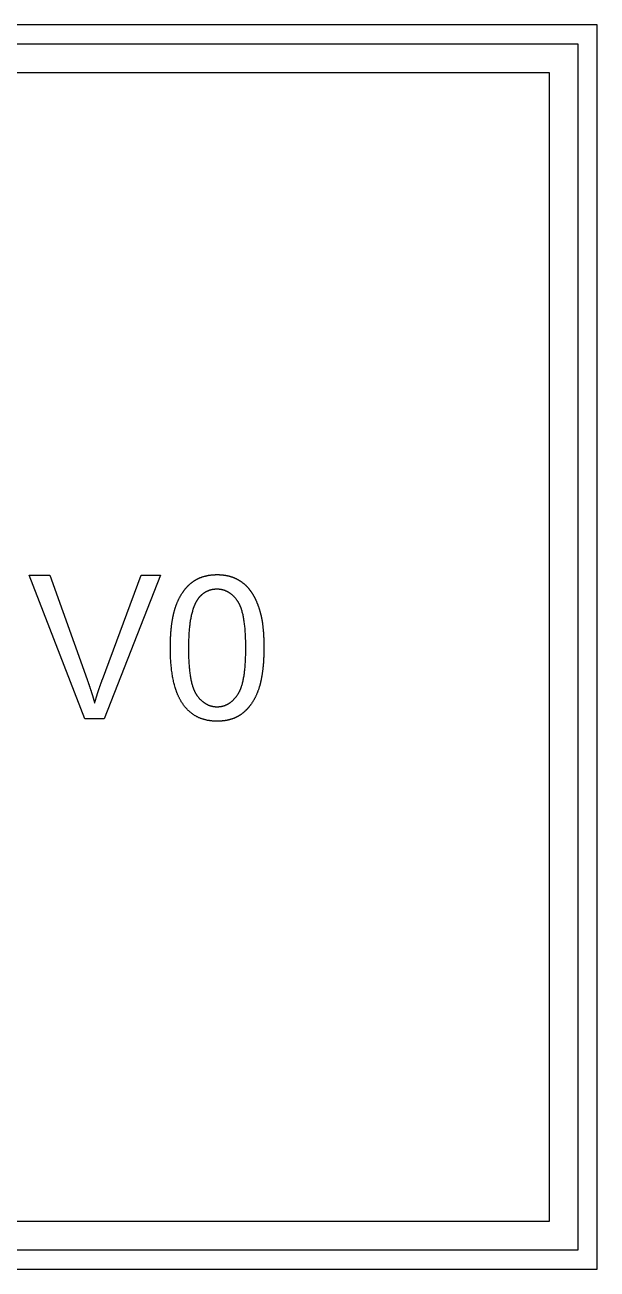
# Model space of a CAD drawing. Extents: x -140 to 139, y -60 to 60.
# Drawn here: x 45.53 to 57.5, y 19 to 45 of the extents above; entities that cross this region are included whole.
import ezdxf

# ---------------------------------------------------------------- set-up
doc = ezdxf.new("R2010")
doc.units = 0
doc.layers.add('ENGRAVE', color=5, linetype='Continuous')

msp = doc.modelspace()

# ---------------------------------------------------------------- linework, layer by layer
at = {"layer": 'ENGRAVE', "color": 5}
for points in [[(57.5, 45), (6.5, 45), (6.5, 19), (57.5, 19), (57.5, 45)], [(57.1, 44.6), (6.9, 44.6), (6.9, 19.4), (57.1, 19.4), (57.1, 44.6)]]:
    msp.add_lwpolyline(points, close=True, dxfattribs=at)
for points in [[(56.5, 44), (7.5, 44)], [(56.5, 20), (56.5, 44)], [(46.784, 30.5), (45.622, 33.5)], [(45.622, 33.5), (46.052, 33.5)], [(46.052, 33.5), (46.831, 31.321)], [(47.15, 31.321), (47.961, 33.5)], [(48.366, 33.5), (47.191, 30.5)], [(47.961, 33.5), (48.366, 33.5)], [(48.681, 32.835), (48.685, 32.846), (48.689, 32.857), (48.693, 32.868), (48.697, 32.879), (48.701, 32.89), (48.705, 32.901), (48.709, 32.911), (48.714, 32.922), (48.718, 32.933), (48.722, 32.943), (48.727, 32.953), (48.731, 32.963), (48.736, 32.974), (48.741, 32.984), (48.745, 32.994), (48.75, 33.003), (48.755, 33.013), (48.76, 33.023), (48.765, 33.032), (48.77, 33.042), (48.775, 33.051), (48.78, 33.061), (48.785, 33.07), (48.791, 33.079), (48.796, 33.088), (48.801, 33.097), (48.807, 33.106), (48.812, 33.115), (48.818, 33.124), (48.824, 33.133), (48.83, 33.141), (48.835, 33.149), (48.84, 33.156), (48.845, 33.163), (48.85, 33.169), (48.854, 33.176), (48.859, 33.182), (48.864, 33.189), (48.869, 33.195), (48.874, 33.202), (48.879, 33.208), (48.884, 33.214), (48.889, 33.22), (48.895, 33.226), (48.9, 33.232), (48.905, 33.238), (48.91, 33.244), (48.916, 33.25), (48.921, 33.256), (48.926, 33.262), (48.932, 33.267), (48.937, 33.273), (48.943, 33.279), (48.948, 33.284), (48.954, 33.29), (48.96, 33.295), (48.965, 33.3), (48.971, 33.306), (48.977, 33.311), (48.983, 33.316), (48.989, 33.321), (48.995, 33.326), (49.001, 33.331), (49.006, 33.336)], [(49.006, 33.336), (49.013, 33.341), (49.019, 33.346), (49.025, 33.351), (49.032, 33.356), (49.038, 33.361), (49.045, 33.365), (49.051, 33.37), (49.058, 33.374), (49.065, 33.379), (49.071, 33.383), (49.078, 33.388), (49.085, 33.392), (49.091, 33.396), (49.098, 33.4), (49.105, 33.404), (49.112, 33.408), (49.119, 33.412), (49.126, 33.416), (49.133, 33.419), (49.14, 33.423), (49.148, 33.427), (49.155, 33.43), (49.162, 33.433), (49.169, 33.437), (49.177, 33.44), (49.184, 33.443), (49.192, 33.446), (49.199, 33.45), (49.206, 33.452), (49.214, 33.455), (49.222, 33.458), (49.23, 33.461), (49.238, 33.464), (49.247, 33.467), (49.257, 33.47), (49.266, 33.473), (49.276, 33.476), (49.285, 33.478), (49.294, 33.481), (49.304, 33.483), (49.313, 33.486), (49.323, 33.488), (49.333, 33.49), (49.343, 33.492), (49.352, 33.494), (49.362, 33.496), (49.372, 33.498), (49.382, 33.499), (49.392, 33.501), (49.402, 33.502), (49.413, 33.504), (49.423, 33.505), (49.433, 33.506), (49.444, 33.507), (49.454, 33.508), (49.464, 33.509), (49.475, 33.51), (49.486, 33.51), (49.496, 33.511), (49.507, 33.511), (49.518, 33.512), (49.529, 33.512), (49.54, 33.512), (49.551, 33.512)], [(49.551, 33.512), (49.559, 33.512), (49.567, 33.512), (49.575, 33.512), (49.583, 33.512), (49.591, 33.512), (49.599, 33.511), (49.607, 33.511), (49.615, 33.51), (49.623, 33.51), (49.63, 33.509), (49.638, 33.509), (49.646, 33.508), (49.654, 33.508), (49.661, 33.507), (49.669, 33.506), (49.677, 33.505), (49.684, 33.504), (49.692, 33.503), (49.699, 33.502), (49.707, 33.501), (49.714, 33.5), (49.722, 33.499), (49.729, 33.498), (49.736, 33.496), (49.743, 33.495), (49.751, 33.493), (49.758, 33.492), (49.765, 33.49), (49.773, 33.489), (49.78, 33.487), (49.787, 33.485), (49.794, 33.484), (49.8, 33.482), (49.806, 33.481), (49.812, 33.479), (49.818, 33.477), (49.824, 33.476), (49.829, 33.474), (49.835, 33.472), (49.841, 33.47), (49.847, 33.468), (49.853, 33.466), (49.859, 33.465), (49.864, 33.463), (49.87, 33.461), (49.876, 33.458), (49.882, 33.456), (49.887, 33.454), (49.893, 33.452), (49.898, 33.45), (49.904, 33.447), (49.91, 33.445), (49.915, 33.443), (49.921, 33.44), (49.926, 33.438), (49.932, 33.435), (49.937, 33.433), (49.942, 33.43), (49.948, 33.428), (49.953, 33.425), (49.959, 33.422), (49.964, 33.42), (49.969, 33.417), (49.974, 33.414)], [(49.974, 33.414), (49.98, 33.411), (49.985, 33.408), (49.991, 33.405), (49.996, 33.402), (50.002, 33.399), (50.007, 33.396), (50.012, 33.393), (50.018, 33.389), (50.023, 33.386), (50.028, 33.383), (50.033, 33.38), (50.039, 33.376), (50.044, 33.373), (50.049, 33.369), (50.054, 33.366), (50.059, 33.362), (50.064, 33.359), (50.069, 33.355), (50.074, 33.351), (50.079, 33.348), (50.084, 33.344), (50.089, 33.34), (50.094, 33.336), (50.098, 33.333), (50.103, 33.329), (50.108, 33.325), (50.113, 33.321), (50.117, 33.317), (50.122, 33.313), (50.127, 33.309), (50.131, 33.304), (50.136, 33.3), (50.141, 33.296), (50.146, 33.291), (50.15, 33.287), (50.155, 33.282), (50.16, 33.277), (50.165, 33.273), (50.169, 33.268), (50.174, 33.263), (50.179, 33.258), (50.183, 33.253), (50.188, 33.248), (50.192, 33.243), (50.197, 33.238), (50.201, 33.233), (50.205, 33.228), (50.21, 33.223), (50.214, 33.218), (50.218, 33.212), (50.223, 33.207), (50.227, 33.202), (50.231, 33.196), (50.235, 33.191), (50.239, 33.185), (50.244, 33.18), (50.248, 33.174), (50.252, 33.168), (50.256, 33.163), (50.26, 33.157), (50.264, 33.151), (50.268, 33.145), (50.271, 33.14), (50.275, 33.134)], [(49.547, 33.207), (49.539, 33.207), (49.531, 33.207), (49.524, 33.207), (49.516, 33.207), (49.508, 33.206), (49.501, 33.206), (49.493, 33.205), (49.486, 33.204), (49.479, 33.203), (49.471, 33.202), (49.464, 33.201), (49.457, 33.2), (49.45, 33.199), (49.442, 33.197), (49.435, 33.196), (49.428, 33.194), (49.421, 33.193), (49.414, 33.191), (49.407, 33.189), (49.401, 33.187), (49.394, 33.185), (49.387, 33.183), (49.38, 33.181), (49.374, 33.178), (49.367, 33.176), (49.36, 33.173), (49.354, 33.17), (49.348, 33.168), (49.341, 33.165), (49.335, 33.162), (49.328, 33.159), (49.322, 33.156), (49.316, 33.152), (49.309, 33.149), (49.303, 33.145), (49.297, 33.141), (49.29, 33.137), (49.284, 33.133), (49.278, 33.129), (49.272, 33.125), (49.266, 33.121), (49.26, 33.117), (49.254, 33.112), (49.248, 33.107), (49.242, 33.103), (49.237, 33.098), (49.231, 33.093), (49.225, 33.088), (49.22, 33.083), (49.214, 33.078), (49.209, 33.072), (49.203, 33.067), (49.198, 33.061), (49.192, 33.055), (49.187, 33.05), (49.182, 33.044), (49.177, 33.038), (49.171, 33.032), (49.166, 33.025), (49.161, 33.019), (49.156, 33.012), (49.151, 33.006), (49.146, 32.999), (49.142, 32.992)], [(49.976, 32.964), (49.971, 32.972), (49.965, 32.98), (49.959, 32.988), (49.953, 32.995), (49.947, 33.003), (49.941, 33.01), (49.935, 33.018), (49.929, 33.025), (49.923, 33.032), (49.916, 33.039), (49.91, 33.045), (49.904, 33.052), (49.898, 33.058), (49.891, 33.065), (49.885, 33.071), (49.878, 33.077), (49.872, 33.083), (49.865, 33.089), (49.858, 33.094), (49.852, 33.1), (49.845, 33.105), (49.838, 33.11), (49.831, 33.115), (49.824, 33.12), (49.817, 33.125), (49.81, 33.13), (49.803, 33.134), (49.796, 33.139), (49.789, 33.143), (49.782, 33.147), (49.774, 33.151), (49.767, 33.155), (49.761, 33.158), (49.754, 33.161), (49.748, 33.164), (49.742, 33.167), (49.735, 33.17), (49.729, 33.173), (49.722, 33.175), (49.716, 33.178), (49.709, 33.18), (49.702, 33.183), (49.696, 33.185), (49.689, 33.187), (49.682, 33.189), (49.675, 33.191), (49.669, 33.193), (49.662, 33.194), (49.655, 33.196), (49.648, 33.197), (49.641, 33.199), (49.634, 33.2), (49.627, 33.201), (49.62, 33.202), (49.613, 33.203), (49.605, 33.204), (49.598, 33.205), (49.591, 33.206), (49.584, 33.206), (49.576, 33.207), (49.569, 33.207), (49.562, 33.207), (49.554, 33.207), (49.547, 33.207)], [(50.275, 33.134), (50.279, 33.129), (50.282, 33.124), (50.285, 33.118), (50.288, 33.113), (50.291, 33.108), (50.295, 33.103), (50.298, 33.098), (50.301, 33.092), (50.304, 33.087), (50.307, 33.082), (50.31, 33.076), (50.313, 33.071), (50.316, 33.065), (50.319, 33.06), (50.322, 33.054), (50.325, 33.049), (50.328, 33.043), (50.331, 33.038), (50.334, 33.032), (50.337, 33.026), (50.34, 33.021), (50.343, 33.015), (50.346, 33.009), (50.349, 33.003), (50.351, 32.998), (50.354, 32.992), (50.357, 32.986), (50.36, 32.98), (50.362, 32.974), (50.365, 32.968), (50.368, 32.962), (50.371, 32.956), (50.374, 32.949), (50.377, 32.941), (50.38, 32.933), (50.384, 32.925), (50.387, 32.917), (50.39, 32.909), (50.393, 32.901), (50.396, 32.894), (50.399, 32.886), (50.402, 32.878), (50.405, 32.869), (50.408, 32.861), (50.411, 32.853), (50.414, 32.845), (50.417, 32.836), (50.42, 32.828), (50.423, 32.82), (50.426, 32.811), (50.428, 32.803), (50.431, 32.794), (50.434, 32.786), (50.436, 32.777), (50.439, 32.768), (50.442, 32.759), (50.444, 32.751), (50.447, 32.742), (50.449, 32.733), (50.452, 32.724), (50.454, 32.715), (50.457, 32.706), (50.459, 32.697), (50.461, 32.688)], [(48.573, 31.98), (48.573, 32), (48.573, 32.02), (48.573, 32.04), (48.573, 32.059), (48.574, 32.079), (48.574, 32.098), (48.575, 32.118), (48.575, 32.137), (48.576, 32.156), (48.577, 32.175), (48.577, 32.193), (48.578, 32.212), (48.579, 32.23), (48.58, 32.248), (48.581, 32.266), (48.583, 32.284), (48.584, 32.302), (48.585, 32.32), (48.587, 32.337), (48.588, 32.355), (48.59, 32.372), (48.592, 32.389), (48.593, 32.406), (48.595, 32.422), (48.597, 32.439), (48.599, 32.455), (48.601, 32.471), (48.603, 32.488), (48.606, 32.504), (48.608, 32.521), (48.611, 32.537), (48.613, 32.55), (48.615, 32.562), (48.616, 32.572), (48.618, 32.581), (48.62, 32.59), (48.621, 32.599), (48.623, 32.608), (48.625, 32.618), (48.627, 32.628), (48.629, 32.637), (48.631, 32.646), (48.633, 32.656), (48.635, 32.665), (48.637, 32.674), (48.639, 32.683), (48.641, 32.692), (48.643, 32.701), (48.645, 32.71), (48.647, 32.718), (48.649, 32.727), (48.652, 32.736), (48.654, 32.744), (48.656, 32.753), (48.659, 32.761), (48.661, 32.77), (48.663, 32.778), (48.666, 32.786), (48.668, 32.795), (48.671, 32.803), (48.673, 32.811), (48.676, 32.819), (48.678, 32.827), (48.681, 32.835)], [(49.142, 32.992), (49.138, 32.987), (49.134, 32.982), (49.131, 32.976), (49.127, 32.97), (49.123, 32.965), (49.12, 32.959), (49.117, 32.953), (49.113, 32.947), (49.11, 32.941), (49.106, 32.935), (49.103, 32.929), (49.1, 32.922), (49.096, 32.916), (49.093, 32.909), (49.09, 32.903), (49.087, 32.896), (49.084, 32.889), (49.081, 32.882), (49.078, 32.875), (49.075, 32.868), (49.072, 32.861), (49.069, 32.854), (49.066, 32.847), (49.063, 32.839), (49.06, 32.831), (49.057, 32.823), (49.054, 32.816), (49.052, 32.809), (49.05, 32.803), (49.048, 32.796), (49.045, 32.788), (49.042, 32.777), (49.037, 32.761), (49.032, 32.743), (49.026, 32.722), (49.02, 32.701), (49.015, 32.681), (49.011, 32.66), (49.006, 32.64), (49.002, 32.619), (48.998, 32.597), (48.994, 32.575), (48.99, 32.553), (48.986, 32.529), (48.983, 32.506), (48.98, 32.482), (48.977, 32.458), (48.974, 32.433), (48.971, 32.408), (48.969, 32.383), (48.966, 32.357), (48.964, 32.33), (48.962, 32.303), (48.96, 32.276), (48.958, 32.248), (48.957, 32.22), (48.956, 32.192), (48.954, 32.163), (48.953, 32.133), (48.953, 32.103), (48.952, 32.073), (48.952, 32.042), (48.951, 32.011), (48.951, 31.98)], [(50.15, 31.98), (50.15, 32.012), (50.15, 32.044), (50.15, 32.076), (50.149, 32.108), (50.148, 32.138), (50.147, 32.169), (50.146, 32.198), (50.145, 32.228), (50.143, 32.256), (50.142, 32.285), (50.14, 32.312), (50.138, 32.34), (50.136, 32.367), (50.134, 32.393), (50.131, 32.419), (50.128, 32.444), (50.126, 32.469), (50.123, 32.493), (50.119, 32.517), (50.116, 32.541), (50.112, 32.564), (50.109, 32.586), (50.105, 32.608), (50.101, 32.629), (50.097, 32.65), (50.092, 32.67), (50.088, 32.69), (50.083, 32.71), (50.077, 32.73), (50.072, 32.75), (50.067, 32.768), (50.062, 32.783), (50.059, 32.793), (50.057, 32.8), (50.055, 32.805), (50.053, 32.81), (50.051, 32.815), (50.049, 32.822), (50.046, 32.829), (50.043, 32.836), (50.041, 32.842), (50.038, 32.848), (50.036, 32.854), (50.033, 32.86), (50.031, 32.866), (50.028, 32.872), (50.026, 32.878), (50.023, 32.883), (50.02, 32.889), (50.018, 32.895), (50.015, 32.9), (50.012, 32.906), (50.009, 32.911), (50.006, 32.916), (50.003, 32.921), (50.001, 32.926), (49.998, 32.931), (49.995, 32.936), (49.992, 32.941), (49.989, 32.946), (49.986, 32.95), (49.983, 32.955), (49.98, 32.959), (49.976, 32.964)], [(50.461, 32.688), (50.463, 32.681), (50.465, 32.675), (50.466, 32.669), (50.468, 32.662), (50.469, 32.656), (50.471, 32.65), (50.472, 32.643), (50.474, 32.637), (50.475, 32.63), (50.476, 32.623), (50.478, 32.617), (50.479, 32.61), (50.481, 32.603), (50.482, 32.596), (50.483, 32.589), (50.485, 32.582), (50.486, 32.575), (50.487, 32.568), (50.488, 32.561), (50.49, 32.554), (50.491, 32.547), (50.492, 32.539), (50.493, 32.532), (50.494, 32.525), (50.495, 32.517), (50.497, 32.509), (50.498, 32.502), (50.499, 32.494), (50.5, 32.488), (50.501, 32.481), (50.502, 32.473), (50.503, 32.464), (50.504, 32.452), (50.506, 32.439), (50.507, 32.425), (50.509, 32.411), (50.51, 32.397), (50.512, 32.383), (50.513, 32.37), (50.514, 32.356), (50.515, 32.342), (50.517, 32.328), (50.518, 32.313), (50.519, 32.299), (50.52, 32.284), (50.521, 32.269), (50.522, 32.254), (50.522, 32.239), (50.523, 32.224), (50.524, 32.209), (50.525, 32.193), (50.525, 32.178), (50.526, 32.162), (50.526, 32.146), (50.527, 32.13), (50.527, 32.114), (50.528, 32.098), (50.528, 32.081), (50.528, 32.065), (50.529, 32.048), (50.529, 32.031), (50.529, 32.014), (50.529, 31.997), (50.529, 31.98)], [(48.869, 30.76), (48.863, 30.768), (48.856, 30.777), (48.85, 30.786), (48.843, 30.795), (48.837, 30.804), (48.831, 30.813), (48.824, 30.822), (48.818, 30.831), (48.812, 30.841), (48.806, 30.85), (48.8, 30.86), (48.794, 30.87), (48.789, 30.88), (48.783, 30.89), (48.777, 30.9), (48.772, 30.91), (48.766, 30.921), (48.761, 30.932), (48.756, 30.942), (48.751, 30.953), (48.745, 30.964), (48.74, 30.975), (48.735, 30.986), (48.73, 30.997), (48.725, 31.009), (48.721, 31.021), (48.716, 31.033), (48.711, 31.044), (48.707, 31.054), (48.703, 31.064), (48.699, 31.077), (48.694, 31.092), (48.687, 31.111), (48.68, 31.133), (48.673, 31.157), (48.665, 31.182), (48.659, 31.206), (48.652, 31.23), (48.646, 31.254), (48.641, 31.278), (48.635, 31.302), (48.63, 31.328), (48.625, 31.354), (48.62, 31.38), (48.615, 31.406), (48.611, 31.433), (48.607, 31.46), (48.603, 31.488), (48.599, 31.516), (48.596, 31.544), (48.593, 31.573), (48.59, 31.602), (48.587, 31.631), (48.584, 31.661), (48.582, 31.691), (48.58, 31.722), (48.578, 31.752), (48.577, 31.784), (48.576, 31.815), (48.575, 31.848), (48.574, 31.88), (48.573, 31.913), (48.573, 31.946), (48.573, 31.98)], [(48.951, 31.98), (48.951, 31.947), (48.952, 31.915), (48.952, 31.883), (48.953, 31.852), (48.953, 31.821), (48.954, 31.791), (48.955, 31.762), (48.957, 31.732), (48.958, 31.704), (48.96, 31.675), (48.962, 31.648), (48.963, 31.62), (48.966, 31.594), (48.968, 31.567), (48.97, 31.542), (48.973, 31.516), (48.976, 31.492), (48.979, 31.467), (48.982, 31.444), (48.985, 31.42), (48.989, 31.397), (48.992, 31.375), (48.996, 31.353), (49, 31.332), (49.004, 31.311), (49.008, 31.291), (49.013, 31.271), (49.018, 31.251), (49.023, 31.23), (49.029, 31.21), (49.034, 31.193), (49.038, 31.178), (49.041, 31.168), (49.044, 31.161), (49.045, 31.156), (49.047, 31.151), (49.049, 31.145), (49.052, 31.138), (49.054, 31.132), (49.057, 31.125), (49.059, 31.118), (49.062, 31.112), (49.064, 31.106), (49.067, 31.1), (49.069, 31.094), (49.072, 31.088), (49.074, 31.082), (49.077, 31.076), (49.08, 31.071), (49.082, 31.065), (49.085, 31.06), (49.088, 31.054), (49.091, 31.049), (49.094, 31.044), (49.096, 31.038), (49.099, 31.033), (49.102, 31.028), (49.105, 31.023), (49.108, 31.018), (49.111, 31.014), (49.114, 31.009), (49.117, 31.004), (49.12, 31), (49.123, 30.995)], [(49.976, 30.997), (49.98, 31.002), (49.983, 31.006), (49.986, 31.011), (49.989, 31.016), (49.992, 31.021), (49.995, 31.025), (49.998, 31.03), (50.001, 31.035), (50.004, 31.041), (50.007, 31.046), (50.009, 31.051), (50.012, 31.056), (50.015, 31.062), (50.018, 31.067), (50.021, 31.073), (50.023, 31.079), (50.026, 31.085), (50.029, 31.091), (50.031, 31.096), (50.034, 31.102), (50.036, 31.108), (50.039, 31.114), (50.041, 31.121), (50.044, 31.127), (50.047, 31.134), (50.049, 31.141), (50.051, 31.148), (50.054, 31.154), (50.055, 31.158), (50.057, 31.164), (50.06, 31.171), (50.063, 31.181), (50.067, 31.195), (50.072, 31.213), (50.078, 31.233), (50.083, 31.254), (50.088, 31.274), (50.093, 31.294), (50.097, 31.314), (50.101, 31.334), (50.105, 31.355), (50.109, 31.377), (50.113, 31.4), (50.116, 31.422), (50.12, 31.446), (50.123, 31.47), (50.126, 31.494), (50.128, 31.518), (50.131, 31.544), (50.134, 31.569), (50.136, 31.595), (50.138, 31.622), (50.14, 31.649), (50.142, 31.677), (50.143, 31.705), (50.145, 31.733), (50.146, 31.762), (50.147, 31.792), (50.148, 31.822), (50.149, 31.853), (50.15, 31.884), (50.15, 31.915), (50.15, 31.947), (50.15, 31.98)], [(50.529, 31.98), (50.529, 31.96), (50.529, 31.94), (50.529, 31.92), (50.528, 31.901), (50.528, 31.881), (50.528, 31.862), (50.527, 31.843), (50.527, 31.824), (50.526, 31.805), (50.525, 31.787), (50.524, 31.768), (50.523, 31.75), (50.522, 31.732), (50.521, 31.714), (50.52, 31.696), (50.519, 31.678), (50.518, 31.661), (50.516, 31.643), (50.515, 31.626), (50.513, 31.609), (50.512, 31.591), (50.51, 31.575), (50.508, 31.558), (50.507, 31.541), (50.505, 31.525), (50.503, 31.509), (50.501, 31.493), (50.498, 31.476), (50.496, 31.46), (50.494, 31.443), (50.491, 31.428), (50.489, 31.414), (50.487, 31.402), (50.486, 31.392), (50.484, 31.383), (50.482, 31.374), (50.481, 31.365), (50.479, 31.356), (50.477, 31.346), (50.475, 31.336), (50.473, 31.326), (50.471, 31.317), (50.469, 31.308), (50.467, 31.299), (50.465, 31.289), (50.463, 31.28), (50.461, 31.271), (50.459, 31.262), (50.457, 31.253), (50.455, 31.244), (50.452, 31.235), (50.45, 31.227), (50.448, 31.218), (50.446, 31.209), (50.443, 31.201), (50.441, 31.192), (50.438, 31.184), (50.436, 31.175), (50.433, 31.167), (50.431, 31.159), (50.428, 31.151), (50.426, 31.142), (50.423, 31.134), (50.421, 31.126)], [(46.831, 31.321), (46.834, 31.312), (46.837, 31.303), (46.841, 31.294), (46.844, 31.285), (46.847, 31.277), (46.85, 31.268), (46.853, 31.259), (46.856, 31.251), (46.859, 31.242), (46.862, 31.233), (46.865, 31.225), (46.868, 31.216), (46.871, 31.207), (46.874, 31.199), (46.877, 31.19), (46.88, 31.182), (46.883, 31.173), (46.885, 31.165), (46.888, 31.156), (46.891, 31.148), (46.894, 31.139), (46.897, 31.131), (46.9, 31.122), (46.902, 31.114), (46.905, 31.106), (46.908, 31.097), (46.91, 31.089), (46.913, 31.081), (46.916, 31.072), (46.919, 31.064), (46.921, 31.055), (46.924, 31.048), (46.926, 31.04), (46.928, 31.033), (46.93, 31.026), (46.933, 31.02), (46.935, 31.013), (46.937, 31.006), (46.939, 30.999), (46.941, 30.992), (46.943, 30.985), (46.945, 30.978), (46.948, 30.971), (46.95, 30.964), (46.952, 30.957), (46.954, 30.95), (46.956, 30.944), (46.958, 30.937), (46.96, 30.93), (46.962, 30.923), (46.964, 30.916), (46.966, 30.91), (46.968, 30.903), (46.97, 30.896), (46.972, 30.889), (46.974, 30.883), (46.976, 30.876), (46.978, 30.869), (46.979, 30.863), (46.981, 30.856), (46.983, 30.849), (46.985, 30.843), (46.987, 30.836), (46.989, 30.829)], [(46.989, 30.829), (46.991, 30.837), (46.993, 30.845), (46.995, 30.852), (46.997, 30.86), (47, 30.867), (47.002, 30.875), (47.004, 30.882), (47.006, 30.89), (47.008, 30.898), (47.011, 30.905), (47.013, 30.913), (47.015, 30.92), (47.018, 30.928), (47.02, 30.935), (47.022, 30.943), (47.024, 30.951), (47.027, 30.958), (47.029, 30.966), (47.031, 30.973), (47.034, 30.981), (47.036, 30.988), (47.039, 30.996), (47.041, 31.004), (47.043, 31.011), (47.046, 31.019), (47.048, 31.026), (47.051, 31.034), (47.053, 31.041), (47.055, 31.049), (47.058, 31.056), (47.06, 31.064), (47.063, 31.072), (47.065, 31.079), (47.068, 31.087), (47.071, 31.095), (47.073, 31.103), (47.076, 31.111), (47.078, 31.118), (47.081, 31.126), (47.084, 31.134), (47.086, 31.142), (47.089, 31.149), (47.092, 31.157), (47.094, 31.165), (47.097, 31.173), (47.1, 31.181), (47.102, 31.188), (47.105, 31.196), (47.108, 31.204), (47.111, 31.212), (47.113, 31.219), (47.116, 31.227), (47.119, 31.235), (47.122, 31.243), (47.125, 31.251), (47.127, 31.258), (47.13, 31.266), (47.133, 31.274), (47.136, 31.282), (47.139, 31.289), (47.142, 31.297), (47.145, 31.305), (47.148, 31.313), (47.15, 31.321)], [(49.123, 30.995), (49.129, 30.987), (49.135, 30.979), (49.141, 30.971), (49.147, 30.963), (49.153, 30.956), (49.159, 30.948), (49.165, 30.941), (49.172, 30.934), (49.178, 30.927), (49.184, 30.92), (49.191, 30.913), (49.197, 30.906), (49.203, 30.9), (49.21, 30.894), (49.217, 30.887), (49.223, 30.881), (49.23, 30.875), (49.236, 30.87), (49.243, 30.864), (49.25, 30.858), (49.257, 30.853), (49.264, 30.848), (49.271, 30.843), (49.277, 30.838), (49.284, 30.833), (49.291, 30.828), (49.299, 30.824), (49.306, 30.819), (49.313, 30.815), (49.321, 30.811), (49.328, 30.807), (49.335, 30.803), (49.341, 30.8), (49.348, 30.797), (49.354, 30.794), (49.36, 30.791), (49.366, 30.788), (49.373, 30.786), (49.379, 30.783), (49.386, 30.781), (49.392, 30.778), (49.399, 30.776), (49.405, 30.774), (49.412, 30.772), (49.418, 30.77), (49.425, 30.768), (49.432, 30.766), (49.439, 30.765), (49.445, 30.763), (49.452, 30.762), (49.459, 30.76), (49.466, 30.759), (49.473, 30.758), (49.48, 30.757), (49.487, 30.756), (49.494, 30.755), (49.501, 30.754), (49.508, 30.753), (49.515, 30.753), (49.522, 30.753), (49.529, 30.752), (49.536, 30.752), (49.544, 30.752), (49.551, 30.752)], [(49.551, 30.752), (49.558, 30.752), (49.565, 30.752), (49.572, 30.752), (49.58, 30.753), (49.587, 30.753), (49.594, 30.754), (49.601, 30.754), (49.608, 30.755), (49.615, 30.756), (49.622, 30.757), (49.629, 30.758), (49.636, 30.759), (49.642, 30.76), (49.649, 30.762), (49.656, 30.763), (49.663, 30.765), (49.67, 30.766), (49.676, 30.768), (49.683, 30.77), (49.69, 30.772), (49.696, 30.774), (49.703, 30.776), (49.709, 30.778), (49.716, 30.781), (49.722, 30.783), (49.729, 30.786), (49.735, 30.789), (49.741, 30.791), (49.747, 30.794), (49.753, 30.797), (49.76, 30.8), (49.766, 30.803), (49.773, 30.807), (49.78, 30.811), (49.788, 30.815), (49.795, 30.82), (49.802, 30.824), (49.809, 30.829), (49.816, 30.833), (49.823, 30.838), (49.83, 30.843), (49.837, 30.848), (49.844, 30.854), (49.851, 30.859), (49.857, 30.865), (49.864, 30.87), (49.871, 30.876), (49.877, 30.882), (49.884, 30.888), (49.89, 30.895), (49.897, 30.901), (49.903, 30.908), (49.91, 30.914), (49.916, 30.921), (49.922, 30.928), (49.928, 30.935), (49.935, 30.943), (49.941, 30.95), (49.947, 30.957), (49.953, 30.965), (49.959, 30.973), (49.965, 30.981), (49.971, 30.989), (49.976, 30.997)], [(50.421, 31.126), (50.417, 31.115), (50.413, 31.104), (50.409, 31.093), (50.405, 31.083), (50.401, 31.072), (50.397, 31.061), (50.393, 31.051), (50.389, 31.04), (50.384, 31.03), (50.38, 31.02), (50.376, 31.009), (50.371, 30.999), (50.367, 30.989), (50.362, 30.979), (50.358, 30.97), (50.353, 30.96), (50.348, 30.95), (50.343, 30.94), (50.338, 30.931), (50.333, 30.922), (50.328, 30.912), (50.323, 30.903), (50.318, 30.894), (50.313, 30.885), (50.308, 30.876), (50.302, 30.867), (50.297, 30.858), (50.291, 30.849), (50.286, 30.84), (50.28, 30.832), (50.274, 30.823), (50.269, 30.815), (50.264, 30.808), (50.259, 30.801), (50.254, 30.795), (50.25, 30.788), (50.245, 30.782), (50.24, 30.775), (50.235, 30.769), (50.23, 30.762), (50.224, 30.756), (50.219, 30.749), (50.214, 30.743), (50.209, 30.737), (50.204, 30.731), (50.198, 30.725), (50.193, 30.719), (50.188, 30.713), (50.182, 30.707), (50.177, 30.701), (50.171, 30.695), (50.165, 30.689), (50.16, 30.684), (50.154, 30.678), (50.148, 30.672), (50.143, 30.667), (50.137, 30.661), (50.131, 30.656), (50.125, 30.651), (50.119, 30.645), (50.113, 30.64), (50.107, 30.635), (50.101, 30.63), (50.095, 30.625)], [(49.551, 30.449), (49.537, 30.449), (49.523, 30.449), (49.509, 30.45), (49.495, 30.45), (49.481, 30.451), (49.468, 30.452), (49.454, 30.453), (49.441, 30.454), (49.427, 30.456), (49.414, 30.457), (49.401, 30.459), (49.388, 30.461), (49.375, 30.463), (49.362, 30.465), (49.35, 30.467), (49.337, 30.47), (49.325, 30.473), (49.312, 30.476), (49.3, 30.479), (49.288, 30.482), (49.276, 30.485), (49.263, 30.489), (49.252, 30.493), (49.24, 30.496), (49.228, 30.501), (49.217, 30.505), (49.205, 30.509), (49.193, 30.514), (49.182, 30.518), (49.171, 30.523), (49.16, 30.528), (49.149, 30.534), (49.138, 30.539), (49.129, 30.544), (49.119, 30.549), (49.109, 30.554), (49.1, 30.559), (49.09, 30.565), (49.08, 30.571), (49.071, 30.577), (49.062, 30.583), (49.052, 30.589), (49.043, 30.595), (49.034, 30.602), (49.025, 30.608), (49.016, 30.615), (49.007, 30.622), (48.998, 30.629), (48.99, 30.636), (48.981, 30.643), (48.973, 30.651), (48.964, 30.658), (48.956, 30.666), (48.948, 30.674), (48.939, 30.682), (48.931, 30.69), (48.923, 30.698), (48.915, 30.707), (48.907, 30.715), (48.9, 30.724), (48.892, 30.733), (48.884, 30.742), (48.877, 30.751), (48.869, 30.76)], [(47.191, 30.5), (46.784, 30.5)], [(50.095, 30.625), (50.089, 30.62), (50.083, 30.615), (50.076, 30.61), (50.07, 30.605), (50.064, 30.601), (50.057, 30.596), (50.051, 30.591), (50.045, 30.587), (50.038, 30.582), (50.031, 30.578), (50.025, 30.574), (50.018, 30.57), (50.011, 30.566), (50.005, 30.561), (49.998, 30.557), (49.991, 30.554), (49.984, 30.55), (49.977, 30.546), (49.97, 30.542), (49.963, 30.539), (49.956, 30.535), (49.949, 30.532), (49.942, 30.528), (49.934, 30.525), (49.927, 30.522), (49.919, 30.518), (49.912, 30.515), (49.905, 30.512), (49.898, 30.509), (49.89, 30.506), (49.883, 30.504), (49.875, 30.501), (49.866, 30.498), (49.857, 30.495), (49.847, 30.491), (49.838, 30.489), (49.828, 30.486), (49.819, 30.483), (49.809, 30.48), (49.8, 30.478), (49.79, 30.476), (49.781, 30.473), (49.771, 30.471), (49.761, 30.469), (49.751, 30.467), (49.741, 30.465), (49.731, 30.463), (49.721, 30.462), (49.711, 30.46), (49.701, 30.459), (49.691, 30.457), (49.68, 30.456), (49.67, 30.455), (49.659, 30.454), (49.649, 30.453), (49.638, 30.452), (49.627, 30.451), (49.617, 30.451), (49.606, 30.45), (49.595, 30.45), (49.584, 30.449), (49.573, 30.449), (49.562, 30.449), (49.551, 30.449)], [(7.5, 20), (56.5, 20)]]:
    msp.add_lwpolyline(points, dxfattribs=at)

doc.saveas('drawing.dxf')
